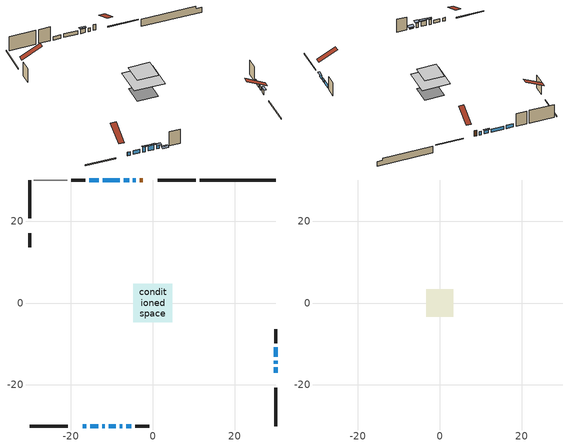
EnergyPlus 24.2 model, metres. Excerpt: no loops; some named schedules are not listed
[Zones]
conditioned space
 floor adiabatic (AdiabaticFloorConstruction): -4.71,-4.71 -4.71,4.71 4.71,4.71 4.71,-4.71 z2.9
 floor foundation (Slab1 construction): -3.28,-3.28 -3.28,3.28 3.28,3.28 3.28,-3.28 z-2.08
 wall outside (RimJoist1 construction): 10.5,30.05 1.17,30.05 / -30.05,-30.05 -20.72,-30.05 / -30.05,30.05 -30.05,20.72 / 30.05,-30.05 30.05,-20.72 z0.46:0.76
 wall outside (AdiabaticWallConstruction 1): -2.45,30.05 -3.22,30.05 z0.46:2.49
 wall outside (AdiabaticWallConstruction): 30.05,-17.1 30.05,-15.73 / -5.77,30.05 -7.15,30.05 z0.46:1.88; -17.1,-30.05 -16.24,-30.05 / -15.31,-30.05 -13.29,-30.05 / 30.05,-14.8 30.05,-14.1 / -4.15,30.05 -4.85,30.05 / 30.05,-13.18 30.05,-10.8 / -8.07,30.05 -12.24,30.05 / -13.17,30.05 -15.54,30.05 z0.46:1.68; -12.36,-30.05 -11.7,-30.05 / -10.77,-30.05 -9.04,-30.05 z0.46:2.29; -8.12,-30.05 -7.4,-30.05 z0.46:2.09; -6.48,-30.05 -5.2,-30.05 z0.46:0.71
 wall outside (Wall1 construction): -16.47,30.05 -19.92,30.05 / -4.28,-30.05 -0.82,-30.05 / -30.05,17.1 -30.05,13.65 / 30.05,-9.87 30.05,-6.42 z0.46:5.34
 wall foundation (FoundationWall1 construction): 11.43,30.05,-2.08 11.43,30.05,0.46 28.19,30.05,0.46 28.19,30.05,-0.45 30.05,30.05,-0.45 30.05,30.05,-2.08
 wall adiabatic (Wall3 construction): -20.85,30.05 -29.13,30.05 z0.46:5.34
 window (WindowConstruction): 30.05,-17.1 30.05,-15.73 z0.46:1.88
 window (WindowConstruction 7): -17.1,-30.05 -16.24,-30.05 z0.46:1.68
 window (WindowConstruction 8): -15.31,-30.05 -13.29,-30.05 z0.46:1.68
 window (WindowConstruction 11): 30.05,-14.8 30.05,-14.1 z0.46:1.68
 window (WindowConstruction 12): -4.15,30.05 -4.84,30.05 z0.46:1.68
 window (WindowConstruction 1): -5.77,30.05 -7.15,30.05 z0.46:1.88
 window (WindowConstruction 2): -12.36,-30.05 -11.7,-30.05 z0.46:2.29
 window (WindowConstruction 3): -10.77,-30.05 -9.04,-30.05 z0.46:2.29
 window (WindowConstruction 9): -8.11,-30.05 -7.4,-30.05 z0.46:2.08
 window (WindowConstruction 10): -6.48,-30.05 -5.21,-30.05 z0.46:0.71
 window (WindowConstruction 4): 30.05,-13.17 30.05,-10.8 z0.46:1.68
 window (WindowConstruction 5): -8.07,30.05 -12.24,30.05 z0.46:1.68
 window (WindowConstruction 6): -13.17,30.05 -15.54,30.05 z0.46:1.68
 door (Door): -2.45,30.05 -3.22,30.05 z0.46:2.49
 ceiling adiabatic (AdiabaticFloorConstruction): 4.71,-4.71 4.71,4.71 -4.71,4.71 -4.71,-4.71 z2.9
attic - vented
 floor to conditioned space (Floor1 construction Reversed): -3.33,-3.33 -3.33,3.33 3.33,3.33 3.33,-3.33 z5.34
 roof outside (Roof1 construction): -1.52,30.05,5.34 -1.52,23.76,8.48 0.24,23.76,8.48 0.24,30.05,5.34; -18.03,-30.05,5.34 -18.03,-23.76,8.48 -19.79,-23.76,8.48 -19.79,-30.05,5.34; -30.05,18.03,5.34 -23.76,18.03,8.48 -23.76,19.79,8.48 -30.05,19.79,5.34; 30.05,-18.03,5.34 23.76,-18.03,8.48 23.76,-19.79,8.48 30.05,-19.79,5.34
shading: 30.05,-15.43 30.05,-17.4 30.66,-17.4 30.66,-15.43 z2.18; -7.44,30.05 -5.47,30.05 -5.47,30.66 -7.44,30.66 z2.18; -11.4,-30.05 -12.66,-30.05 -12.66,-30.66 -11.4,-30.66 z2.59; -8.75,-30.05 -11.07,-30.05 -11.07,-30.66 -8.75,-30.66 z2.59; -7.11,-30.05 -8.41,-30.05 -8.41,-31.27 -7.11,-31.27 z2.38; -4.91,-30.05 -6.77,-30.05 -6.77,-31.27 -4.91,-31.27 z1.01
[Building]
Building 1: Terrain=Suburbs
[Site:Location]
Quebec Intl AP_QC: Latitude {deg}=46.8; Longitude {deg}=-71.38; Time Zone {hr}=-5; Elevation {m}=74; Keep Site Location Information=Yes
[Site:GroundTemperature:Shallow]
0.0108218, -2.24938, -2.43038, -1.3578, 2.94801, 7.23376, 10.9493, 13.303, 13.5029, 11.5886, 7.96783, 3.81355
[Site:WaterMainsTemperature]
Calculation Method=Schedule; Temperature Schedule=mains temperature schedule
[Material] Roughness=Rough; Thermal Absorptance=0.9
Name | Thickness {m} | Conductivity {W/m-K} | Density {kg/m3} | Specific Heat {J/kg-K} | Solar Absorptance | Visible Absorptance
asphalt or fiberglass shingles | 0.00635 | 0.162714 | 1121.4 | 1465.45 | 0.4 | 0.4
ceiling loosefill ins | 0.254 | 0.0480833 | 16.02 | 1046.75 | 0.7 | 0.7
ceiling stud and cavity | 0.1397 | 0.0851257 | 65.682 | 1177.47 | 0.7 | 0.7
concrete 4.0 in. | 0.1016 | 1.803125 | 2242.8 | 837.4 | 0.7 | 0.7
concrete 8.0 in. | 0.2032 | 1.803125 | 2242.8 | 837.4 | 0.7 | 0.7
door material | 0.04445 | 0.053851 | 512.64 | 1214.23 | 0.7 | 0.7
exterior vertical ins | 0.0789742 | 0.029427 | 32.04 | 1214.23 | 0.7 | 0.7
floor covering | 0.0127 | 0.0433444 | 54.468 | 1339.84 | 0.6 | 0.6
floor rigid ins; wall rigid ins 2 | 0.512978 | 0.029427 | 32.04 | 1214.23 | 0.7 | 0.7
floor stud and cavity | 0.1397 | 1.75129 | 37.0049 | 1207.88 | 0.7 | 0.7
furniture material conditioned space 1 | 0.1524 | 0.115458 | 640.8 | 1214.23 | 0.6 | 0.6
gypsum board | 0.0127 | 0.160291 | 801 | 837.4 | 0.6 | 0.6
gypsum board 1 | 0.0127 | 0.160291 | 801 | 837.4 | 0.7 | 0.7
osb sheathing 0.5 in. | 0.0127 | 0.115458 | 512.64 | 1214.23 | 0.7 | 0.7
osb sheathing 0.75 in. | 0.01905 | 0.115458 | 512.64 | 1214.23 | 0.7 | 0.7
osb sheathing 2.0 in. | 0.0508 | 0.115458 | 512.64 | 1214.23 | 0.7 | 0.7
rim joist rigid ins | 0.103632 | 0.029427 | 32.04 | 1214.23 | 0.7 | 0.7
rim joist stud and cavity | 0.0508 | 0.10623 | 125.044 | 1163.47 | 0.6 | 0.6
wall rigid ins | 0.051816 | 0.029427 | 32.04 | 1214.23 | 0.7 | 0.7
wall rigid ins 1 | 0.051816 | 0.029427 | 32.04 | 1214.23 | 0.4 | 0.4
wall stud and cavity | 0.1397 | 0.0918269 | 139.0536 | 1170.24 | 0.7 | 0.7
wall stud and cavity 1 | 0.1397 | 0.0829426 | 139.0536 | 1170.24 | 0.7 | 0.7
wall stud and cavity 2 | 0.0889 | 0.380278 | 52.3479 | 1209.89 | 0.7 | 0.7
wall stud and cavity 3 | 0.0889 | 0.391764 | 83.0341 | 1211.67 | 0.7 | 0.7
wood siding | 0.0254 | 0.102417 | 544.68 | 1172.36 | 0.4 | 0.4
wood siding 1; wood siding 2; wood siding 3 | 0.0254 | 0.102417 | 544.68 | 1172.36 | 0.7 | 0.7
[WindowMaterial:SimpleGlazingSystem]
Name | U-Factor {W/m2-K} | Solar Heat Gain Coefficient
WindowMaterial | 2.66241 | 0.62
WindowMaterial 1 | 2.66639 | 0.56
WindowMaterial 2 | 2.660143 | 0.65
WindowMaterial 3 | 2.660143 | 0.64
WindowMaterial 4 | 2.699889 | 0.62
WindowMaterial 5 | 2.66809 | 0.55
WindowMaterial 6 | 2.66071 | 0.63
WindowMaterial 7 | 2.64141 | 0.64
WindowMaterial 8 | 2.62664 | 0.49
WindowMaterial 9 | 2.671499 | 0.51
[Construction]
AdiabaticFloorConstruction: floor stud and cavity, floor rigid ins, osb sheathing 0.75 in., floor covering
AdiabaticWallConstruction: wood siding 2, wall rigid ins 2, wall stud and cavity 2, gypsum board
AdiabaticWallConstruction 1: wood siding 3, wall rigid ins 2, wall stud and cavity 2, gypsum board
Door: door material
Floor1 construction Reversed: gypsum board, ceiling stud and cavity, ceiling loosefill ins
FoundationWall1 construction: concrete 8.0 in., gypsum board 1
furniture construction conditioned space 1: furniture material conditioned space 1
PartitionWallConstruction: gypsum board, wall stud and cavity 3, gypsum board
RimJoist1 construction: wood siding 1, rim joist rigid ins, osb sheathing 2.0 in., rim joist stud and cavity
Roof1 construction: asphalt or fiberglass shingles
Slab1 construction: concrete 4.0 in.
Wall1 construction: wood siding, wall rigid ins, osb sheathing 0.5 in., wall stud and cavity, gypsum board
Wall3 construction: wall rigid ins 1, osb sheathing 0.5 in., wall stud and cavity 1, gypsum board
WindowConstruction; WindowConstruction 1: WindowMaterial
WindowConstruction 10: WindowMaterial 8
WindowConstruction 11; WindowConstruction 12: WindowMaterial 9
WindowConstruction 2: WindowMaterial 1
WindowConstruction 3: WindowMaterial 2
WindowConstruction 4; WindowConstruction 6: WindowMaterial 3
WindowConstruction 5: WindowMaterial 4
WindowConstruction 7: WindowMaterial 5
WindowConstruction 8: WindowMaterial 6
WindowConstruction 9: WindowMaterial 7
[Zone] Multiplier=1; Part of Total Floor Area=Yes
Name | Volume {m3}
attic - vented | 21.9845
conditioned space | 351.8
[Space]
Name | Zone | Volume {m3}
attic - vented 1 | attic - vented | 21.9845
conditioned space 1 | conditioned space | 351.8
[ZoneInfiltration:EffectiveLeakageArea]
infil attic - vented 1: Zone or Space=attic - vented 1; Schedule=Always On Discrete; Effective Air Leakage Area {cm2}=1636.06; Stack Coefficient=0.000218885; Wind Coefficient=9.99605e-06
[ZoneMixing]
whole house fan mix: Zone or Space=attic - vented; Schedule=Always On Continuous; Design Flow Rate Calculation Method=Flow/Zone; Design Flow Rate {m3/s}=0; Source Zone or Space=conditioned space
[SurfaceProperty:ExposedFoundationPerimeter]
Slab1: Exposed Perimeter Calculation Method=TotalExposedPerimeter; Total Exposed Perimeter {m}=18.623
[InternalMass] Zone or ZoneList=conditioned space; Space or SpaceList=conditioned space 1
Name | Construction | Surface Area {m2}
furniture mass conditioned space 1 | furniture construction conditioned space 1 | 52.6159
partition wall mass | PartitionWallConstruction | 131.54
[Lights]
interior lighting: Zone or ZoneList or Space or SpaceList=conditioned space 1; Schedule=interior lighting schedule; Design Level Calculation Method=LightingLevel; Lighting Level {W}=343.2; Return Air Fraction=0; Fraction Radiant=0.6; Fraction Visible=0.2; Fraction Replaceable=1
[People]
occupants: Zone or ZoneList or Space or SpaceList=conditioned space 1; Number of People Schedule=occupants schedule; Number of People Calculation Method=People; Number of People=3; Fraction Radiant=0.314171; Sensible Heat Fraction=0.56303; Activity Level Schedule=occupants activity schedule; Carbon Dioxide Generation Rate {m3/s-W}=0; Enable ASHRAE 55 Comfort Warnings=No; Mean Radiant Temperature Calculation Type=EnclosureAveraged
[ElectricEquipment] Zone or ZoneList or Space or SpaceList=conditioned space 1; Design Level Calculation Method=EquipmentLevel
Name | Schedule | Design Level {W} | Fraction Latent | Fraction Radiant | Fraction Lost
clothes dryer | clothes dryer schedule | 140.772 | 0.015 | 0.081 | 0.85
clothes washer | clothes washer schedule | 32.1985 | 0.03 | 0.162 | 0.7
cooking range | cooking range schedule | 208.969 | 0.08 | 0.432 | 0.2
dishwasher | dishwasher schedule | 66.8632 | 0.3 | 0.18 | 0.4
fridge | fridge schedule | 72.9452 | 0 | 0.6 | 0
mech vent house fan | mech vent house fan schedule | 19.9167 | 0 | 0 | 0.5
mech vent house fan cfis | mech vent house fan cfis schedule | 0 | 0 | 0 | 0
mech vent range fan 0 | mech vent range fan 0 schedule | 57 | 0 | 0 | 1
misc plug loads | misc plug loads schedule | 494.7 | 0.045 | 0.513 | 0.1
whole house fan | Always On Discrete | 0 | 0 | 0 | 1
[OtherEquipment] Zone or ZoneList or Space or SpaceList=conditioned space 1; Design Level Calculation Method=EquipmentLevel
Name | Fuel Type | Schedule | Design Level {W} | Fraction Latent | Fraction Radiant | Fraction Lost
clothes dryer 1 | Electricity | clothes dryer schedule | 0 | 0.015 | 0.081 | 0.85
cooking range 1 | Electricity | cooking range schedule | 0 | 0.08 | 0.432 | 0.2
general water use latent | None | general water use schedule | 59.3978 | 1 | 0 | 0
general water use sensible | None | general water use schedule | -58.539 | 0 | 0.6 | 0
mech vent house fan latent load | None | Always On Discrete | 0 | 1 | 0 | 0
mech vent house fan sensible load | None | Always On Discrete | 0 | 0 | 0 | 0
water heater energy adjustment1 | Electricity | Always On Discrete | 0.01 | 0 | 0 | 1
[ZoneInfiltration:DesignFlowRate] Zone or ZoneList or Space or SpaceList=conditioned space 1; Schedule=Always On Discrete; Design Flow Rate Calculation Method=Flow/Zone; Design Flow Rate {m3/s}=0
infil flow; natural vent flow; whole house fan flow
[ZoneControl:Thermostat]
conditioned space Thermostat: Zone or ZoneList=conditioned space; Control Type Schedule=conditioned space Thermostat Schedule; Control 1=conditioned space temperature setpoint; Temperature Difference Between Cutout And Setpoint {deltaC}=0
[ZoneHVAC:Baseboard:Convective:Electric]
electric baseboard: Availability Schedule=Always On Discrete; Heating Design Capacity {W}=6434.38; Efficiency=1
[Zone equipment]
conditioned space: electric baseboard
[Foundation:Kiva]
Foundation Kiva 1: Initial Indoor Air Temperature {C}=18; Wall Height Above Grade {m}=0.460004; Wall Depth Below Slab {m}=0.2032; Custom Block Material Name 1=exterior vertical ins; Custom Block Depth 1 {m}=2.53999; Custom Block X Position 1 {m}=0.2159; Custom Block Z Position 1 {m}=0
[Foundation:Kiva:Settings]
Soil Conductivity {W/m-K}=0.849921; Soil Density {kg/m3}=1842.3; Soil Specific Heat {J/kg-K}=418.7; Ground Solar Absorptivity=0.9; Ground Thermal Absorptivity=0.9; Ground Surface Roughness {m}=0.03; Far-Field Width {m}=40; Deep-Ground Boundary Condition=ZeroFlux; Deep-Ground Depth {m}=40; Minimum Cell Dimension {m}=0.2; Maximum Cell Growth Coefficient=3; Simulation Timestep=Timestep
[Exterior:Lights]
exterior lighting: Schedule=exterior lighting schedule; Design Level {W}=75.6
[EnergyManagementSystem:GlobalVariable]
infil_program_Qfan
infil_program_Qinf
natural_vent_program_Qnv
natural_vent_program_Qwhf
[EnergyManagementSystem:Sensor]
Name | Output:Variable or Output:Meter Index Key | Output:Variable or Output:Meter
airflow_gain | infil flow | Infiltration Sensible Heat Gain Energy
airflow_gain_1 | natural vent flow | Infiltration Sensible Heat Gain Energy
airflow_gain_2 | whole house fan flow | Infiltration Sensible Heat Gain Energy
airflow_loss | infil flow | Infiltration Sensible Heat Loss Energy
airflow_loss_1 | natural vent flow | Infiltration Sensible Heat Loss Energy
airflow_loss_2 | whole house fan flow | Infiltration Sensible Heat Loss Energy
clg_load_cond |  | Cooling:EnergyTransfer:Zone:CONDITIONED SPACE
clg_sp_s; clg_sp_s_1 | cooling setpoint | Schedule Value
clothes_dryer_exhaust_0_sch_s | clothes dryer exhaust 0 schedule | Schedule Value
conditioned_space_clg_unmet_s | conditioned space | Zone Cooling Setpoint Not Met Time
conditioned_space_htg_unmet_s | conditioned space | Zone Heating Setpoint Not Met Time
cool_season | cooling season schedule | Schedule Value
fridge_tin_s | conditioned space | Zone Mean Air Temperature
htg_load_cond |  | Heating:EnergyTransfer:Zone:CONDITIONED SPACE
htg_sp_s; htg_sp_s_1 | heating setpoint | Schedule Value
ig_ee_conv | clothes dryer | Electric Equipment Convective Heating Energy
ig_ee_conv_2 | cooking range | Electric Equipment Convective Heating Energy
ig_ee_conv_4 | fridge | Electric Equipment Convective Heating Energy
ig_ee_conv_5 | misc plug loads | Electric Equipment Convective Heating Energy
ig_ee_conv_6 | whole house fan | Electric Equipment Convective Heating Energy
ig_ee_rad | clothes dryer | Electric Equipment Radiant Heating Energy
ig_ee_rad_2 | cooking range | Electric Equipment Radiant Heating Energy
ig_ee_rad_4 | fridge | Electric Equipment Radiant Heating Energy
ig_ee_rad_5 | misc plug loads | Electric Equipment Radiant Heating Energy
ig_ee_rad_6 | whole house fan | Electric Equipment Radiant Heating Energy
ig_lgt_conv | interior lighting | Lights Convective Heating Energy
ig_lgt_rad | interior lighting | Lights Radiant Heating Energy
ig_lgt_vis | interior lighting | Lights Visible Radiation Heating Energy
ig_oe_conv | clothes dryer 1 | Other Equipment Convective Heating Energy
ig_oe_conv_1 | cooking range 1 | Other Equipment Convective Heating Energy
ig_oe_conv_2 | general water use latent | Other Equipment Convective Heating Energy
ig_oe_conv_3 | general water use sensible | Other Equipment Convective Heating Energy
ig_oe_conv_4 | water heater energy adjustment1 | Other Equipment Convective Heating Energy
ig_oe_rad | clothes dryer 1 | Other Equipment Radiant Heating Energy
ig_oe_rad_1 | cooking range 1 | Other Equipment Radiant Heating Energy
ig_oe_rad_2 | general water use latent | Other Equipment Radiant Heating Energy
ig_oe_rad_3 | general water use sensible | Other Equipment Radiant Heating Energy
ig_oe_rad_4 | water heater energy adjustment1 | Other Equipment Radiant Heating Energy
ig_ppl_conv | occupants | People Convective Heating Energy
ig_ppl_rad | occupants | People Radiant Heating Energy
im_conv | furniture mass conditioned space 1 | Surface Inside Face Convection Heat Gain Energy
im_conv_1 | partition wall mass | Surface Inside Face Convection Heat Gain Energy
im_ig | furniture mass conditioned space 1 | Surface Inside Face Internal Gains Radiation Heat Gain Energy
im_ig_1 | partition wall mass | Surface Inside Face Internal Gains Radiation Heat Gain Energy
im_lgt | furniture mass conditioned space 1 | Surface Inside Face Lights Radiation Heat Gain Energy
im_lgt_1 | partition wall mass | Surface Inside Face Lights Radiation Heat Gain Energy
im_sol | furniture mass conditioned space 1 | Surface Inside Face Solar Radiation Heat Gain Energy
im_sol_1 | partition wall mass | Surface Inside Face Solar Radiation Heat Gain Energy
im_surf | furniture mass conditioned space 1 | Surface Inside Face Net Surface Thermal Radiation Heat Gain Energy
im_surf_1 | partition wall mass | Surface Inside Face Net Surface Thermal Radiation Heat Gain Energy
mech_vent_range_fan_0_sch_s | mech vent range fan 0 schedule | Schedule Value
mv_conv | mech vent house fan | Electric Equipment Convective Heating Energy
mv_conv_1 | mech vent house fan cfis | Electric Equipment Convective Heating Energy
mv_conv_2 | mech vent range fan 0 | Electric Equipment Convective Heating Energy
mv_conv_3 | mech vent house fan latent load | Other Equipment Convective Heating Energy
mv_conv_4 | mech vent house fan sensible load | Other Equipment Convective Heating Energy
mv_rad | mech vent house fan | Electric Equipment Radiant Heating Energy
mv_rad_1 | mech vent house fan cfis | Electric Equipment Radiant Heating Energy
mv_rad_2 | mech vent range fan 0 | Electric Equipment Radiant Heating Energy
mv_rad_3 | mech vent house fan latent load | Other Equipment Radiant Heating Energy
mv_rad_4 | mech vent house fan sensible load | Other Equipment Radiant Heating Energy
natural_vent_s | natural vent schedule | Schedule Value
out_pb_s |  | Site Outdoor Air Barometric Pressure
out_wt_s |  | Site Outdoor Air Humidity Ratio
site_vw_s |  | Site Wind Speed
ss_back_out | Window1 | Surface Window Shortwave from Zone Back Out Window Heat Transfer Rate
ss_back_out_1 | Window10 | Surface Window Shortwave from Zone Back Out Window Heat Transfer Rate
ss_back_out_10 | Window7 | Surface Window Shortwave from Zone Back Out Window Heat Transfer Rate
ss_back_out_11 | Window8 | Surface Window Shortwave from Zone Back Out Window Heat Transfer Rate
ss_back_out_12 | Window9 | Surface Window Shortwave from Zone Back Out Window Heat Transfer Rate
ss_back_out_2 | Window11 | Surface Window Shortwave from Zone Back Out Window Heat Transfer Rate
ss_back_out_3 | Window12 | Surface Window Shortwave from Zone Back Out Window Heat Transfer Rate
ss_back_out_4 | Window13 | Surface Window Shortwave from Zone Back Out Window Heat Transfer Rate
ss_back_out_5 | Window2 | Surface Window Shortwave from Zone Back Out Window Heat Transfer Rate
ss_back_out_6 | Window3 | Surface Window Shortwave from Zone Back Out Window Heat Transfer Rate
ss_back_out_7 | Window4 | Surface Window Shortwave from Zone Back Out Window Heat Transfer Rate
ss_back_out_8 | Window5 | Surface Window Shortwave from Zone Back Out Window Heat Transfer Rate
ss_back_out_9 | Window6 | Surface Window Shortwave from Zone Back Out Window Heat Transfer Rate
ss_conv | Door1 | Surface Inside Face Convection Heat Gain Energy
ss_conv_1 | Window1 | Surface Inside Face Convection Heat Gain Energy
ss_conv_10 | Window6 | Surface Inside Face Convection Heat Gain Energy
ss_conv_11 | Window7 | Surface Inside Face Convection Heat Gain Energy
ss_conv_12 | Window8 | Surface Inside Face Convection Heat Gain Energy
ss_conv_13 | Window9 | Surface Inside Face Convection Heat Gain Energy
ss_conv_2 | Window10 | Surface Inside Face Convection Heat Gain Energy
ss_conv_3 | Window11 | Surface Inside Face Convection Heat Gain Energy
ss_conv_4 | Window12 | Surface Inside Face Convection Heat Gain Energy
ss_conv_5 | Window13 | Surface Inside Face Convection Heat Gain Energy
ss_conv_6 | Window2 | Surface Inside Face Convection Heat Gain Energy
ss_conv_7 | Window3 | Surface Inside Face Convection Heat Gain Energy
ss_conv_8 | Window4 | Surface Inside Face Convection Heat Gain Energy
ss_conv_9 | Window5 | Surface Inside Face Convection Heat Gain Energy
ss_ig | Door1 | Surface Inside Face Internal Gains Radiation Heat Gain Energy
ss_ig_1 | Window1 | Surface Inside Face Internal Gains Radiation Heat Gain Energy
ss_ig_10 | Window6 | Surface Inside Face Internal Gains Radiation Heat Gain Energy
ss_ig_11 | Window7 | Surface Inside Face Internal Gains Radiation Heat Gain Energy
ss_ig_12 | Window8 | Surface Inside Face Internal Gains Radiation Heat Gain Energy
ss_ig_13 | Window9 | Surface Inside Face Internal Gains Radiation Heat Gain Energy
ss_ig_2 | Window10 | Surface Inside Face Internal Gains Radiation Heat Gain Energy
ss_ig_3 | Window11 | Surface Inside Face Internal Gains Radiation Heat Gain Energy
ss_ig_4 | Window12 | Surface Inside Face Internal Gains Radiation Heat Gain Energy
ss_ig_5 | Window13 | Surface Inside Face Internal Gains Radiation Heat Gain Energy
ss_ig_6 | Window2 | Surface Inside Face Internal Gains Radiation Heat Gain Energy
ss_ig_7 | Window3 | Surface Inside Face Internal Gains Radiation Heat Gain Energy
ss_ig_8 | Window4 | Surface Inside Face Internal Gains Radiation Heat Gain Energy
ss_ig_9 | Window5 | Surface Inside Face Internal Gains Radiation Heat Gain Energy
ss_lgt | Door1 | Surface Inside Face Lights Radiation Heat Gain Energy
ss_sol | Door1 | Surface Inside Face Solar Radiation Heat Gain Energy
ss_surf | Door1 | Surface Inside Face Net Surface Thermal Radiation Heat Gain Energy
ss_surf_1 | Window1 | Surface Inside Face Net Surface Thermal Radiation Heat Gain Energy
ss_surf_10 | Window6 | Surface Inside Face Net Surface Thermal Radiation Heat Gain Energy
ss_surf_11 | Window7 | Surface Inside Face Net Surface Thermal Radiation Heat Gain Energy
ss_surf_12 | Window8 | Surface Inside Face Net Surface Thermal Radiation Heat Gain Energy
ss_surf_13 | Window9 | Surface Inside Face Net Surface Thermal Radiation Heat Gain Energy
ss_surf_2 | Window10 | Surface Inside Face Net Surface Thermal Radiation Heat Gain Energy
ss_surf_3 | Window11 | Surface Inside Face Net Surface Thermal Radiation Heat Gain Energy
ss_surf_4 | Window12 | Surface Inside Face Net Surface Thermal Radiation Heat Gain Energy
ss_surf_5 | Window13 | Surface Inside Face Net Surface Thermal Radiation Heat Gain Energy
ss_surf_6 | Window2 | Surface Inside Face Net Surface Thermal Radiation Heat Gain Energy
ss_surf_7 | Window3 | Surface Inside Face Net Surface Thermal Radiation Heat Gain Energy
ss_surf_8 | Window4 | Surface Inside Face Net Surface Thermal Radiation Heat Gain Energy
ss_surf_9 | Window5 | Surface Inside Face Net Surface Thermal Radiation Heat Gain Energy
ss_trans_in | Window1 | Surface Window Transmitted Solar Radiation Rate
ss_trans_in_1 | Window10 | Surface Window Transmitted Solar Radiation Rate
ss_trans_in_10 | Window7 | Surface Window Transmitted Solar Radiation Rate
ss_trans_in_11 | Window8 | Surface Window Transmitted Solar Radiation Rate
ss_trans_in_12 | Window9 | Surface Window Transmitted Solar Radiation Rate
ss_trans_in_2 | Window11 | Surface Window Transmitted Solar Radiation Rate
ss_trans_in_3 | Window12 | Surface Window Transmitted Solar Radiation Rate
ss_trans_in_4 | Window13 | Surface Window Transmitted Solar Radiation Rate
ss_trans_in_5 | Window2 | Surface Window Transmitted Solar Radiation Rate
ss_trans_in_6 | Window3 | Surface Window Transmitted Solar Radiation Rate
ss_trans_in_7 | Window4 | Surface Window Transmitted Solar Radiation Rate
ss_trans_in_8 | Window5 | Surface Window Transmitted Solar Radiation Rate
ss_trans_in_9 | Window6 | Surface Window Transmitted Solar Radiation Rate
ss_trans_out | Window1 | Surface Inside Face Initial Transmitted Diffuse Transmitted Out Window Solar Radiation Rate
ss_trans_out_1 | Window10 | Surface Inside Face Initial Transmitted Diffuse Transmitted Out Window Solar Radiation Rate
ss_trans_out_10 | Window7 | Surface Inside Face Initial Transmitted Diffuse Transmitted Out Window Solar Radiation Rate
ss_trans_out_11 | Window8 | Surface Inside Face Initial Transmitted Diffuse Transmitted Out Window Solar Radiation Rate
ss_trans_out_12 | Window9 | Surface Inside Face Initial Transmitted Diffuse Transmitted Out Window Solar Radiation Rate
ss_trans_out_2 | Window11 | Surface Inside Face Initial Transmitted Diffuse Transmitted Out Window Solar Radiation Rate
ss_trans_out_3 | Window12 | Surface Inside Face Initial Transmitted Diffuse Transmitted Out Window Solar Radiation Rate
ss_trans_out_4 | Window13 | Surface Inside Face Initial Transmitted Diffuse Transmitted Out Window Solar Radiation Rate
ss_trans_out_5 | Window2 | Surface Inside Face Initial Transmitted Diffuse Transmitted Out Window Solar Radiation Rate
ss_trans_out_6 | Window3 | Surface Inside Face Initial Transmitted Diffuse Transmitted Out Window Solar Radiation Rate
ss_trans_out_7 | Window4 | Surface Inside Face Initial Transmitted Diffuse Transmitted Out Window Solar Radiation Rate
ss_trans_out_8 | Window5 | Surface Inside Face Initial Transmitted Diffuse Transmitted Out Window Solar Radiation Rate
ss_trans_out_9 | Window6 | Surface Inside Face Initial Transmitted Diffuse Transmitted Out Window Solar Radiation Rate
s_conv | Floor1 | Surface Inside Face Convection Heat Gain Energy
s_conv_1 | FoundationWall1 | Surface Inside Face Convection Heat Gain Energy
s_conv_10 | Wall1:180 | Surface Inside Face Convection Heat Gain Energy
s_conv_11 | Wall1:270 | Surface Inside Face Convection Heat Gain Energy
s_conv_12 | Wall1:90 | Surface Inside Face Convection Heat Gain Energy
s_conv_13 | Wall3 | Surface Inside Face Convection Heat Gain Energy
s_conv_2 | inferred conditioned ceiling | Surface Inside Face Convection Heat Gain Energy
s_conv_3 | inferred conditioned floor | Surface Inside Face Convection Heat Gain Energy
s_conv_4 | RimJoist1:0 | Surface Inside Face Convection Heat Gain Energy
s_conv_5 | RimJoist1:180 | Surface Inside Face Convection Heat Gain Energy
s_conv_6 | RimJoist1:270 | Surface Inside Face Convection Heat Gain Energy
s_conv_7 | RimJoist1:90 | Surface Inside Face Convection Heat Gain Energy
s_conv_8 | Slab1 | Surface Inside Face Convection Heat Gain Energy
s_conv_9 | Wall1:0 | Surface Inside Face Convection Heat Gain Energy
s_ig | Floor1 | Surface Inside Face Internal Gains Radiation Heat Gain Energy
